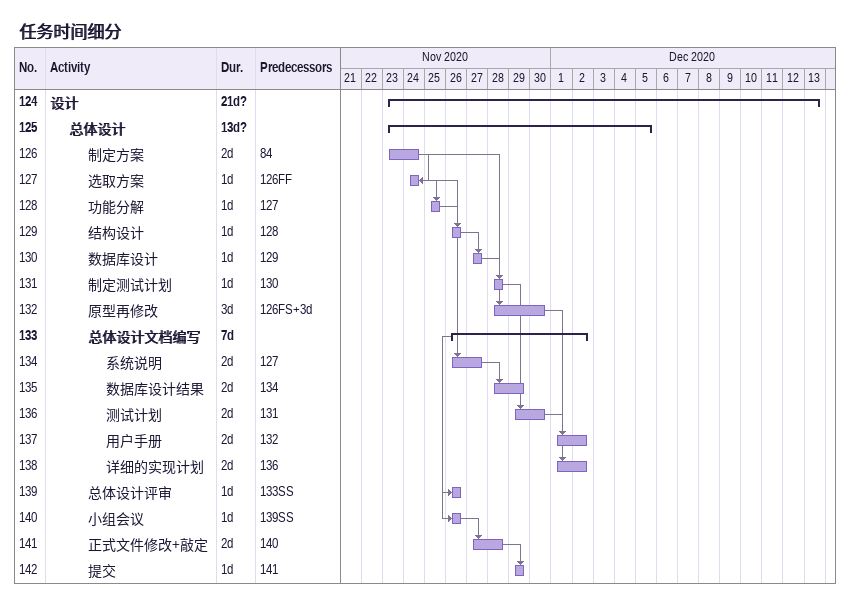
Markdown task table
任务时间细分

| ID | Level | Task | Duration | Start | Finish | Predecessors |
|---|---|---|---|---|---|---|
| 124 | 1 | **设计** | 21d? | 2020-11-23 | 2020-12-13 |  |
| 125 | 2 | **总体设计** | 13d? | 2020-11-23 | 2020-12-05 |  |
| 126 | 3 | 制定方案 | 2d | 2020-11-23 | 2020-11-24 | 84 |
| 127 | 3 | 选取方案 | 1d | 2020-11-24 | 2020-11-24 | 126FF |
| 128 | 3 | 功能分解 | 1d | 2020-11-25 | 2020-11-25 | 127 |
| 129 | 3 | 结构设计 | 1d | 2020-11-26 | 2020-11-26 | 128 |
| 130 | 3 | 数据库设计 | 1d | 2020-11-27 | 2020-11-27 | 129 |
| 131 | 3 | 制定测试计划 | 1d | 2020-11-28 | 2020-11-28 | 130 |
| 132 | 3 | 原型再修改 | 3d | 2020-11-28 | 2020-11-30 | 126FS+3d |
| 133 | 3 | **总体设计文档编写** | 7d | 2020-11-26 | 2020-12-02 |  |
| 134 | 4 | 系统说明 | 2d | 2020-11-26 | 2020-11-27 | 127 |
| 135 | 4 | 数据库设计结果 | 2d | 2020-11-28 | 2020-11-29 | 134 |
| 136 | 4 | 测试计划 | 2d | 2020-11-29 | 2020-11-30 | 131 |
| 137 | 4 | 用户手册 | 2d | 2020-12-01 | 2020-12-02 | 132 |
| 138 | 4 | 详细的实现计划 | 2d | 2020-12-01 | 2020-12-02 | 136 |
| 139 | 3 | 总体设计评审 | 1d | 2020-11-26 | 2020-11-26 | 133SS |
| 140 | 3 | 小组会议 | 1d | 2020-11-26 | 2020-11-26 | 139SS |
| 141 | 3 | 正式文件修改+敲定 | 2d | 2020-11-27 | 2020-11-28 | 140 |
| 142 | 3 | 提交 | 1d | 2020-11-29 | 2020-11-29 | 141 |
